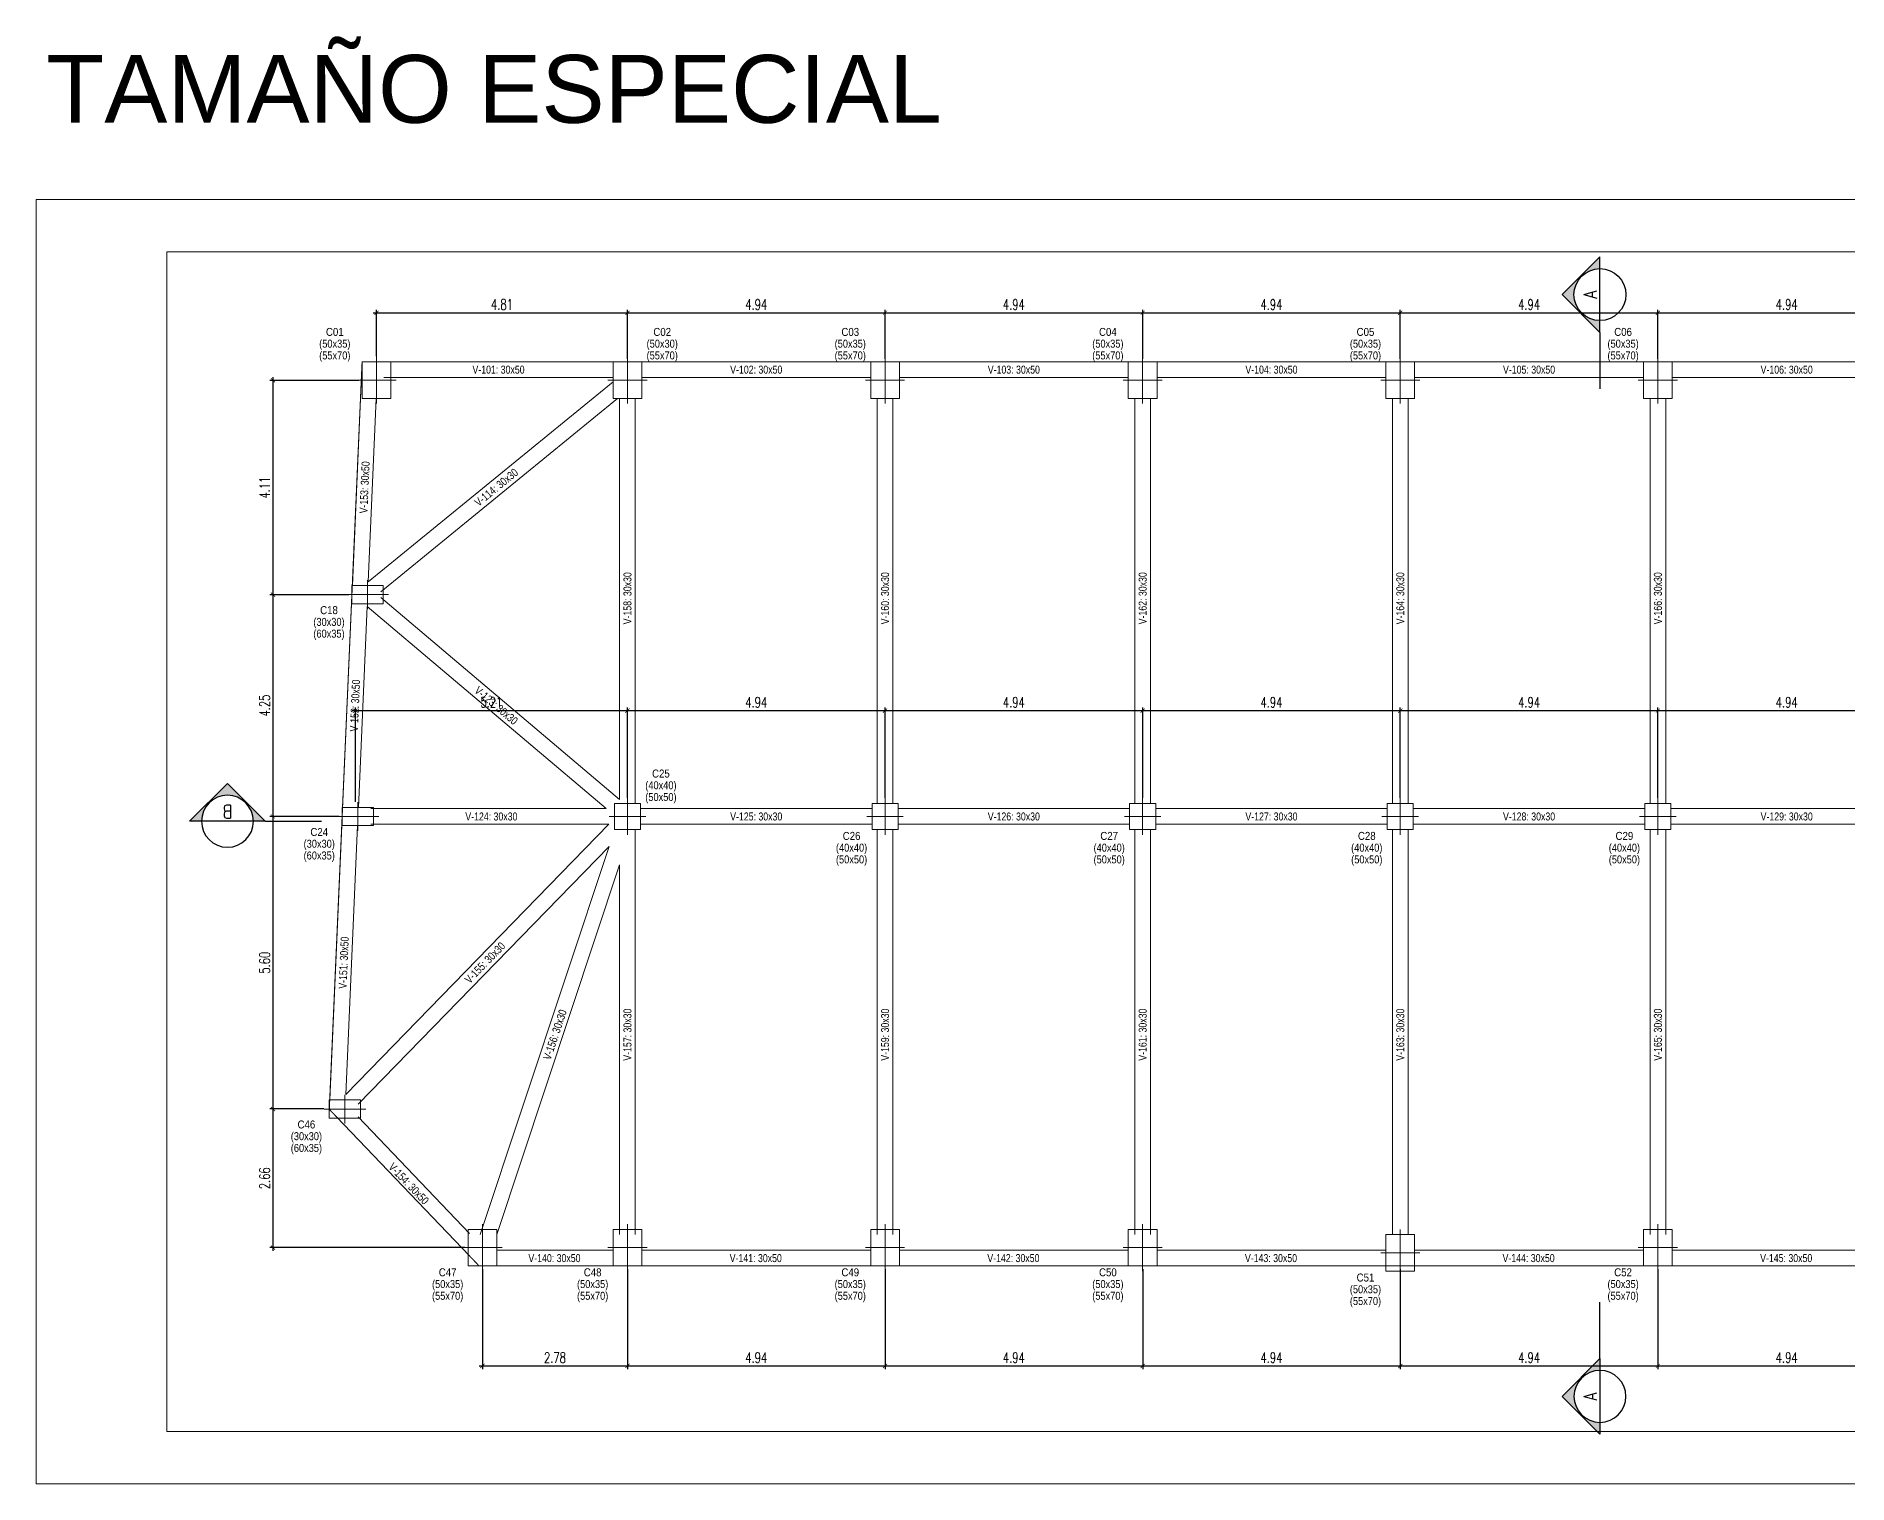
# Model space of a CAD drawing. Header units: millimetres. Extents: x 2 to 158, y -69 to 77.
# Drawn here: x 2.21 to 36.92, y 48.92 to 76.65 of the extents above; entities that cross this region are included whole.
import ezdxf
from ezdxf.enums import TextEntityAlignment as Align

# ---------------------------------------------------------------- set-up
doc = ezdxf.new("R2010")
doc.units = ezdxf.units.MM
doc.linetypes.add('DASHED2', pattern=[0.375, 0.25, -0.125])
for name, color, linetype, lineweight in [('CIM_REFEREN', 2, 'Continuous', 0), ('COLUMNA_DIM', 4, 'Continuous', 9), ('COLUMNA_REF', 3, 'Continuous', 9), ('COLUMNAS_EJES', 1, 'Continuous', 9), ('PILAR_HORMIGON', 2, 'Continuous', 0), ('RECUAD_LIMITES', 2, 'Continuous', 0), ('RECUAD_MARCO', 1, 'Continuous', 20), ('SILUETAS', 6, 'Continuous', 5), ('VIG_CARAS', 5, 'Continuous', 0), ('VIG_DIM_VIGAS', 3, 'Continuous', 9)]:
    doc.layers.add(name, color=color, linetype=linetype, lineweight=lineweight)
doc.layers.add('DN-100-TITULOS 02', color=2, linetype='Continuous')
doc.styles.add('COTAS', font='romans.shx', dxfattribs={"width": 0.7})
doc.styles.add('CYPETXT_romans', font='arial.ttf', dxfattribs={"height": 0.2})
doc.styles.add('ROMANS', font='romans.shx', dxfattribs={"width": 0.8})
doc.dimstyles.new('COTA 100', dxfattribs={"dimscale": 200, "dimtxt": 0.001, "dimasz": 0.0004, "dimexe": 0.0003, "dimexo": 0.0003, "dimgap": 0.0003, "dimtad": 1, "dimzin": 4, "dimdsep": 46, "dimtxsty": 'COTAS', "dimblk": 'ARCHTICK', "dimcen": -0.02, "dimdle": 0.0003, "dimclrd": 256, "dimclre": 256, "dimclrt": 2, "dimadec": 0, "dimazin": 0, "dimtfac": 1, "dimtix": 1, "dimtmove": 2, "dimatfit": 3, "dimldrblk": 'ORIGIN', "dimfxl": 1, "dimtolj": 1, "dimtzin": 0, "dimarcsym": 0})

# ---------------------------------------------------------------- blocks, each defined once
blk = doc.blocks.new('Ejes de la columna')
at = {"layer": 'COLUMNAS_EJES'}
for p, q in [((0, -0.5), (0, 0.5)), ((-0.5, 0), (0.5, 0))]:
    blk.add_line(p, q, dxfattribs=at)
blk = doc.blocks.new('_ArchTick')
at = {"color": 0, "const_width": 0.15}
blk.add_lwpolyline([(-0.5, -0.5), (0.5, 0.5)], dxfattribs=at)
blk = doc.blocks.new('*D38')
at = {"lineweight": -2, "transparency": 16777216}
for p, q in [((8.671, 71.348), (13.6, 71.348)), ((8.731, 70.52), (8.731, 71.408)), ((13.54, 70.469), (13.54, 71.408))]:
    blk.add_line(p, q, dxfattribs=at)
at = {"layer": 'Defpoints', "color": 0, "transparency": 16777216}
for p in [(13.54, 71.348), (8.731, 70.46), (13.54, 70.409)]:
    blk.add_point(p, dxfattribs=at)
at = {"lineweight": -2, "transparency": 16777216, "xscale": 0.08, "yscale": 0.08, "zscale": 0.08, "rotation": 180}
blk.add_blockref('_ArchTick', (8.731, 71.348), dxfattribs=at)
at = {"lineweight": -2, "transparency": 16777216, "xscale": 0.08, "yscale": 0.08, "zscale": 0.08}
blk.add_blockref('_ArchTick', (13.54, 71.348), dxfattribs=at)
at = {"color": 2, "transparency": 16777216, "insert": (11.136, 71.508), "char_height": 0.2, "attachment_point": 5, "style": 'COTAS'}
blk.add_mtext('\\A1;4.81', dxfattribs=at)
blk = doc.blocks.new('_Origin')
at = {"color": 0, "linetype": 'ByBlock', "lineweight": -2}
blk.add_line((0, 0), (-1, 0), dxfattribs=at)
blk.add_circle((0, 0), 0.5, dxfattribs=at)
blk = doc.blocks.new('*D39')
at = {"lineweight": -2, "transparency": 16777216}
for p, q in [((13.48, 71.348), (18.535, 71.348)), ((13.54, 70.469), (13.54, 71.408)), ((18.475, 70.469), (18.475, 71.408))]:
    blk.add_line(p, q, dxfattribs=at)
at = {"layer": 'Defpoints', "color": 0, "transparency": 16777216}
for p in [(18.475, 71.348), (13.54, 70.409), (18.475, 70.409)]:
    blk.add_point(p, dxfattribs=at)
at = {"lineweight": -2, "transparency": 16777216, "xscale": 0.08, "yscale": 0.08, "zscale": 0.08, "rotation": 180}
blk.add_blockref('_ArchTick', (13.54, 71.348), dxfattribs=at)
at = {"lineweight": -2, "transparency": 16777216, "xscale": 0.08, "yscale": 0.08, "zscale": 0.08}
blk.add_blockref('_ArchTick', (18.475, 71.348), dxfattribs=at)
at = {"color": 2, "transparency": 16777216, "insert": (16.007, 71.508), "char_height": 0.2, "attachment_point": 5, "style": 'COTAS'}
blk.add_mtext('\\A1;4.94', dxfattribs=at)
blk = doc.blocks.new('*D40')
at = {"lineweight": -2, "transparency": 16777216}
for p, q in [((18.415, 71.348), (23.47, 71.348)), ((18.475, 70.469), (18.475, 71.408)), ((23.41, 70.469), (23.41, 71.408))]:
    blk.add_line(p, q, dxfattribs=at)
at = {"layer": 'Defpoints', "color": 0, "transparency": 16777216}
for p in [(23.41, 71.348), (18.475, 70.409), (23.41, 70.409)]:
    blk.add_point(p, dxfattribs=at)
at = {"lineweight": -2, "transparency": 16777216, "xscale": 0.08, "yscale": 0.08, "zscale": 0.08, "rotation": 180}
blk.add_blockref('_ArchTick', (18.475, 71.348), dxfattribs=at)
at = {"lineweight": -2, "transparency": 16777216, "xscale": 0.08, "yscale": 0.08, "zscale": 0.08}
blk.add_blockref('_ArchTick', (23.41, 71.348), dxfattribs=at)
at = {"color": 2, "transparency": 16777216, "insert": (20.942, 71.508), "char_height": 0.2, "attachment_point": 5, "style": 'COTAS'}
blk.add_mtext('\\A1;4.94', dxfattribs=at)
blk = doc.blocks.new('*D41')
at = {"lineweight": -2, "transparency": 16777216}
for p, q in [((23.35, 71.348), (28.405, 71.348)), ((23.41, 70.469), (23.41, 71.408)), ((28.345, 70.469), (28.345, 71.408))]:
    blk.add_line(p, q, dxfattribs=at)
at = {"layer": 'Defpoints', "color": 0, "transparency": 16777216}
for p in [(28.345, 71.348), (23.41, 70.409), (28.345, 70.409)]:
    blk.add_point(p, dxfattribs=at)
at = {"lineweight": -2, "transparency": 16777216, "xscale": 0.08, "yscale": 0.08, "zscale": 0.08, "rotation": 180}
blk.add_blockref('_ArchTick', (23.41, 71.348), dxfattribs=at)
at = {"lineweight": -2, "transparency": 16777216, "xscale": 0.08, "yscale": 0.08, "zscale": 0.08}
blk.add_blockref('_ArchTick', (28.345, 71.348), dxfattribs=at)
at = {"color": 2, "transparency": 16777216, "insert": (25.877, 71.508), "char_height": 0.2, "attachment_point": 5, "style": 'COTAS'}
blk.add_mtext('\\A1;4.94', dxfattribs=at)
blk = doc.blocks.new('*D42')
at = {"lineweight": -2, "transparency": 16777216}
for p, q in [((28.285, 71.348), (33.34, 71.348)), ((28.345, 70.469), (28.345, 71.408)), ((33.28, 70.469), (33.28, 71.408))]:
    blk.add_line(p, q, dxfattribs=at)
at = {"layer": 'Defpoints', "color": 0, "transparency": 16777216}
for p in [(33.28, 71.348), (28.345, 70.409), (33.28, 70.409)]:
    blk.add_point(p, dxfattribs=at)
at = {"lineweight": -2, "transparency": 16777216, "xscale": 0.08, "yscale": 0.08, "zscale": 0.08, "rotation": 180}
blk.add_blockref('_ArchTick', (28.345, 71.348), dxfattribs=at)
at = {"lineweight": -2, "transparency": 16777216, "xscale": 0.08, "yscale": 0.08, "zscale": 0.08}
blk.add_blockref('_ArchTick', (33.28, 71.348), dxfattribs=at)
at = {"color": 2, "transparency": 16777216, "insert": (30.812, 71.508), "char_height": 0.2, "attachment_point": 5, "style": 'COTAS'}
blk.add_mtext('\\A1;4.94', dxfattribs=at)
blk = doc.blocks.new('*D43')
at = {"lineweight": -2, "transparency": 16777216}
for p, q in [((33.22, 71.348), (38.275, 71.348)), ((33.28, 70.469), (33.28, 71.408)), ((38.215, 70.469), (38.215, 71.408))]:
    blk.add_line(p, q, dxfattribs=at)
at = {"layer": 'Defpoints', "color": 0, "transparency": 16777216}
for p in [(38.215, 71.348), (33.28, 70.409), (38.215, 70.409)]:
    blk.add_point(p, dxfattribs=at)
at = {"lineweight": -2, "transparency": 16777216, "xscale": 0.08, "yscale": 0.08, "zscale": 0.08, "rotation": 180}
blk.add_blockref('_ArchTick', (33.28, 71.348), dxfattribs=at)
at = {"lineweight": -2, "transparency": 16777216, "xscale": 0.08, "yscale": 0.08, "zscale": 0.08}
blk.add_blockref('_ArchTick', (38.215, 71.348), dxfattribs=at)
at = {"color": 2, "transparency": 16777216, "insert": (35.747, 71.508), "char_height": 0.2, "attachment_point": 5, "style": 'COTAS'}
blk.add_mtext('\\A1;4.94', dxfattribs=at)
blk = doc.blocks.new('*D49')
at = {"lineweight": -2, "transparency": 16777216}
for p, q in [((8.267, 63.727), (13.6, 63.727)), ((8.327, 61.982), (8.327, 63.787)), ((13.54, 62.059), (13.54, 63.787))]:
    blk.add_line(p, q, dxfattribs=at)
at = {"layer": 'Defpoints', "color": 0, "transparency": 16777216}
for p in [(13.54, 63.727), (8.327, 61.922), (13.54, 61.999)]:
    blk.add_point(p, dxfattribs=at)
at = {"lineweight": -2, "transparency": 16777216, "xscale": 0.08, "yscale": 0.08, "zscale": 0.08, "rotation": 180}
blk.add_blockref('_ArchTick', (8.327, 63.727), dxfattribs=at)
at = {"lineweight": -2, "transparency": 16777216, "xscale": 0.08, "yscale": 0.08, "zscale": 0.08}
blk.add_blockref('_ArchTick', (13.54, 63.727), dxfattribs=at)
at = {"color": 2, "transparency": 16777216, "insert": (10.933, 63.887), "char_height": 0.2, "attachment_point": 5, "style": 'COTAS'}
blk.add_mtext('\\A1;5.21', dxfattribs=at)
blk = doc.blocks.new('*D50')
at = {"lineweight": -2, "transparency": 16777216}
for p, q in [((13.48, 63.727), (18.535, 63.727)), ((13.54, 62.059), (13.54, 63.787)), ((18.475, 62.059), (18.475, 63.787))]:
    blk.add_line(p, q, dxfattribs=at)
at = {"layer": 'Defpoints', "color": 0, "transparency": 16777216}
for p in [(18.475, 63.727), (13.54, 61.999), (18.475, 61.999)]:
    blk.add_point(p, dxfattribs=at)
at = {"lineweight": -2, "transparency": 16777216, "xscale": 0.08, "yscale": 0.08, "zscale": 0.08, "rotation": 180}
blk.add_blockref('_ArchTick', (13.54, 63.727), dxfattribs=at)
at = {"lineweight": -2, "transparency": 16777216, "xscale": 0.08, "yscale": 0.08, "zscale": 0.08}
blk.add_blockref('_ArchTick', (18.475, 63.727), dxfattribs=at)
at = {"color": 2, "transparency": 16777216, "insert": (16.007, 63.887), "char_height": 0.2, "attachment_point": 5, "style": 'COTAS'}
blk.add_mtext('\\A1;4.94', dxfattribs=at)
blk = doc.blocks.new('*D51')
at = {"lineweight": -2, "transparency": 16777216}
for p, q in [((18.415, 63.727), (23.47, 63.727)), ((18.475, 62.059), (18.475, 63.787)), ((23.41, 62.059), (23.41, 63.787))]:
    blk.add_line(p, q, dxfattribs=at)
at = {"layer": 'Defpoints', "color": 0, "transparency": 16777216}
for p in [(23.41, 63.727), (18.475, 61.999), (23.41, 61.999)]:
    blk.add_point(p, dxfattribs=at)
at = {"lineweight": -2, "transparency": 16777216, "xscale": 0.08, "yscale": 0.08, "zscale": 0.08, "rotation": 180}
blk.add_blockref('_ArchTick', (18.475, 63.727), dxfattribs=at)
at = {"lineweight": -2, "transparency": 16777216, "xscale": 0.08, "yscale": 0.08, "zscale": 0.08}
blk.add_blockref('_ArchTick', (23.41, 63.727), dxfattribs=at)
at = {"color": 2, "transparency": 16777216, "insert": (20.942, 63.887), "char_height": 0.2, "attachment_point": 5, "style": 'COTAS'}
blk.add_mtext('\\A1;4.94', dxfattribs=at)
blk = doc.blocks.new('*D52')
at = {"lineweight": -2, "transparency": 16777216}
for p, q in [((23.35, 63.727), (28.405, 63.727)), ((23.41, 62.059), (23.41, 63.787)), ((28.345, 62.059), (28.345, 63.787))]:
    blk.add_line(p, q, dxfattribs=at)
at = {"layer": 'Defpoints', "color": 0, "transparency": 16777216}
for p in [(28.345, 63.727), (23.41, 61.999), (28.345, 61.999)]:
    blk.add_point(p, dxfattribs=at)
at = {"lineweight": -2, "transparency": 16777216, "xscale": 0.08, "yscale": 0.08, "zscale": 0.08, "rotation": 180}
blk.add_blockref('_ArchTick', (23.41, 63.727), dxfattribs=at)
at = {"lineweight": -2, "transparency": 16777216, "xscale": 0.08, "yscale": 0.08, "zscale": 0.08}
blk.add_blockref('_ArchTick', (28.345, 63.727), dxfattribs=at)
at = {"color": 2, "transparency": 16777216, "insert": (25.877, 63.887), "char_height": 0.2, "attachment_point": 5, "style": 'COTAS'}
blk.add_mtext('\\A1;4.94', dxfattribs=at)
blk = doc.blocks.new('*D53')
at = {"lineweight": -2, "transparency": 16777216}
for p, q in [((28.285, 63.727), (33.34, 63.727)), ((28.345, 62.059), (28.345, 63.787)), ((33.28, 62.059), (33.28, 63.787))]:
    blk.add_line(p, q, dxfattribs=at)
at = {"layer": 'Defpoints', "color": 0, "transparency": 16777216}
for p in [(33.28, 63.727), (28.345, 61.999), (33.28, 61.999)]:
    blk.add_point(p, dxfattribs=at)
at = {"lineweight": -2, "transparency": 16777216, "xscale": 0.08, "yscale": 0.08, "zscale": 0.08, "rotation": 180}
blk.add_blockref('_ArchTick', (28.345, 63.727), dxfattribs=at)
at = {"lineweight": -2, "transparency": 16777216, "xscale": 0.08, "yscale": 0.08, "zscale": 0.08}
blk.add_blockref('_ArchTick', (33.28, 63.727), dxfattribs=at)
at = {"color": 2, "transparency": 16777216, "insert": (30.812, 63.887), "char_height": 0.2, "attachment_point": 5, "style": 'COTAS'}
blk.add_mtext('\\A1;4.94', dxfattribs=at)
blk = doc.blocks.new('*D54')
at = {"lineweight": -2, "transparency": 16777216}
for p, q in [((33.22, 63.727), (38.275, 63.727)), ((33.28, 62.059), (33.28, 63.787)), ((38.215, 62.059), (38.215, 63.787))]:
    blk.add_line(p, q, dxfattribs=at)
at = {"layer": 'Defpoints', "color": 0, "transparency": 16777216}
for p in [(38.215, 63.727), (33.28, 61.999), (38.215, 61.999)]:
    blk.add_point(p, dxfattribs=at)
at = {"lineweight": -2, "transparency": 16777216, "xscale": 0.08, "yscale": 0.08, "zscale": 0.08, "rotation": 180}
blk.add_blockref('_ArchTick', (33.28, 63.727), dxfattribs=at)
at = {"lineweight": -2, "transparency": 16777216, "xscale": 0.08, "yscale": 0.08, "zscale": 0.08}
blk.add_blockref('_ArchTick', (38.215, 63.727), dxfattribs=at)
at = {"color": 2, "transparency": 16777216, "insert": (35.747, 63.887), "char_height": 0.2, "attachment_point": 5, "style": 'COTAS'}
blk.add_mtext('\\A1;4.94', dxfattribs=at)
blk = doc.blocks.new('*D57')
at = {"lineweight": -2, "transparency": 16777216}
for p, q in [((6.748, 70.114), (6.748, 65.887)), ((8.396, 70.054), (6.688, 70.054)), ((8.201, 65.947), (6.688, 65.947))]:
    blk.add_line(p, q, dxfattribs=at)
at = {"layer": 'Defpoints', "color": 0, "transparency": 16777216}
for p in [(8.456, 70.054), (6.748, 65.947), (8.261, 65.947)]:
    blk.add_point(p, dxfattribs=at)
at = {"lineweight": -2, "transparency": 16777216, "xscale": 0.08, "yscale": 0.08, "zscale": 0.08}
for p, rotation in [((6.748, 70.054), 90), ((6.748, 65.947), 270)]:
    blk.add_blockref('_ArchTick', p, dxfattribs=dict(at, rotation=rotation))
at = {"color": 2, "transparency": 16777216, "insert": (6.588, 68), "char_height": 0.2, "attachment_point": 5, "rotation": 90, "style": 'COTAS'}
blk.add_mtext('\\A1;4.11', dxfattribs=at)
blk = doc.blocks.new('*D58')
at = {"lineweight": -2, "transparency": 16777216}
for p, q in [((8.201, 65.947), (6.689, 65.947)), ((6.749, 66.007), (6.749, 61.639)), ((8.014, 61.699), (6.689, 61.699))]:
    blk.add_line(p, q, dxfattribs=at)
at = {"layer": 'Defpoints', "color": 0, "transparency": 16777216}
for p in [(8.261, 65.947), (6.749, 61.699), (8.074, 61.699)]:
    blk.add_point(p, dxfattribs=at)
at = {"lineweight": -2, "transparency": 16777216, "xscale": 0.08, "yscale": 0.08, "zscale": 0.08}
for p, rotation in [((6.749, 65.947), 90), ((6.749, 61.699), 270)]:
    blk.add_blockref('_ArchTick', p, dxfattribs=dict(at, rotation=rotation))
at = {"color": 2, "transparency": 16777216, "insert": (6.589, 63.823), "char_height": 0.2, "attachment_point": 5, "rotation": 90, "style": 'COTAS'}
blk.add_mtext('\\A1;4.25', dxfattribs=at)
blk = doc.blocks.new('*D59')
at = {"lineweight": -2, "transparency": 16777216}
for p, q in [((8.009, 61.699), (6.689, 61.699)), ((6.749, 61.759), (6.749, 56.037)), ((7.721, 56.097), (6.689, 56.097))]:
    blk.add_line(p, q, dxfattribs=at)
at = {"layer": 'Defpoints', "color": 0, "transparency": 16777216}
for p in [(8.069, 61.699), (6.749, 56.097), (7.781, 56.097)]:
    blk.add_point(p, dxfattribs=at)
at = {"lineweight": -2, "transparency": 16777216, "xscale": 0.08, "yscale": 0.08, "zscale": 0.08}
for p, rotation in [((6.749, 61.699), 90), ((6.749, 56.097), 270)]:
    blk.add_blockref('_ArchTick', p, dxfattribs=dict(at, rotation=rotation))
at = {"color": 2, "transparency": 16777216, "insert": (6.589, 58.898), "char_height": 0.2, "attachment_point": 5, "rotation": 90, "style": 'COTAS'}
blk.add_mtext('\\A1;5.60', dxfattribs=at)
blk = doc.blocks.new('*D60')
at = {"lineweight": -2, "transparency": 16777216}
for p, q in [((7.721, 56.097), (6.689, 56.097)), ((6.749, 56.157), (6.749, 53.379)), ((10.427, 53.439), (6.689, 53.439))]:
    blk.add_line(p, q, dxfattribs=at)
at = {"layer": 'Defpoints', "color": 0, "transparency": 16777216}
for p in [(7.781, 56.097), (6.749, 53.439), (10.487, 53.439)]:
    blk.add_point(p, dxfattribs=at)
at = {"lineweight": -2, "transparency": 16777216, "xscale": 0.08, "yscale": 0.08, "zscale": 0.08}
for p, rotation in [((6.749, 56.097), 90), ((6.749, 53.439), 270)]:
    blk.add_blockref('_ArchTick', p, dxfattribs=dict(at, rotation=rotation))
at = {"color": 2, "transparency": 16777216, "insert": (6.589, 54.768), "char_height": 0.2, "attachment_point": 5, "rotation": 90, "style": 'COTAS'}
blk.add_mtext('\\A1;2.66', dxfattribs=at)
blk = doc.blocks.new('*D61')
at = {"lineweight": -2, "transparency": 16777216}
for p, q in [((10.762, 53.029), (10.762, 51.113)), ((13.54, 53.029), (13.54, 51.113)), ((10.702, 51.173), (13.6, 51.173))]:
    blk.add_line(p, q, dxfattribs=at)
at = {"layer": 'Defpoints', "color": 0, "transparency": 16777216}
for p in [(10.762, 53.089), (13.54, 53.089), (13.54, 51.173)]:
    blk.add_point(p, dxfattribs=at)
at = {"lineweight": -2, "transparency": 16777216, "xscale": 0.08, "yscale": 0.08, "zscale": 0.08, "rotation": 180}
blk.add_blockref('_ArchTick', (10.762, 51.173), dxfattribs=at)
at = {"lineweight": -2, "transparency": 16777216, "xscale": 0.08, "yscale": 0.08, "zscale": 0.08}
blk.add_blockref('_ArchTick', (13.54, 51.173), dxfattribs=at)
at = {"color": 2, "transparency": 16777216, "insert": (12.151, 51.333), "char_height": 0.2, "attachment_point": 5, "style": 'COTAS'}
blk.add_mtext('\\A1;2.78', dxfattribs=at)
blk = doc.blocks.new('*D67')
at = {"lineweight": -2, "transparency": 16777216}
for p, q in [((13.54, 53.029), (13.54, 51.113)), ((18.475, 53.029), (18.475, 51.113)), ((13.48, 51.173), (18.535, 51.173))]:
    blk.add_line(p, q, dxfattribs=at)
at = {"layer": 'Defpoints', "color": 0, "transparency": 16777216}
for p in [(13.54, 53.089), (18.475, 53.089), (18.475, 51.173)]:
    blk.add_point(p, dxfattribs=at)
at = {"lineweight": -2, "transparency": 16777216, "xscale": 0.08, "yscale": 0.08, "zscale": 0.08, "rotation": 180}
blk.add_blockref('_ArchTick', (13.54, 51.173), dxfattribs=at)
at = {"lineweight": -2, "transparency": 16777216, "xscale": 0.08, "yscale": 0.08, "zscale": 0.08}
blk.add_blockref('_ArchTick', (18.475, 51.173), dxfattribs=at)
at = {"color": 2, "transparency": 16777216, "insert": (16.007, 51.333), "char_height": 0.2, "attachment_point": 5, "style": 'COTAS'}
blk.add_mtext('\\A1;4.94', dxfattribs=at)
blk = doc.blocks.new('*D68')
at = {"lineweight": -2, "transparency": 16777216}
for p, q in [((18.475, 53.029), (18.475, 51.113)), ((23.41, 53.029), (23.41, 51.113)), ((18.415, 51.173), (23.47, 51.173))]:
    blk.add_line(p, q, dxfattribs=at)
at = {"layer": 'Defpoints', "color": 0, "transparency": 16777216}
for p in [(18.475, 53.089), (23.41, 53.089), (23.41, 51.173)]:
    blk.add_point(p, dxfattribs=at)
at = {"lineweight": -2, "transparency": 16777216, "xscale": 0.08, "yscale": 0.08, "zscale": 0.08, "rotation": 180}
blk.add_blockref('_ArchTick', (18.475, 51.173), dxfattribs=at)
at = {"lineweight": -2, "transparency": 16777216, "xscale": 0.08, "yscale": 0.08, "zscale": 0.08}
blk.add_blockref('_ArchTick', (23.41, 51.173), dxfattribs=at)
at = {"color": 2, "transparency": 16777216, "insert": (20.942, 51.333), "char_height": 0.2, "attachment_point": 5, "style": 'COTAS'}
blk.add_mtext('\\A1;4.94', dxfattribs=at)
blk = doc.blocks.new('*D69')
at = {"lineweight": -2, "transparency": 16777216}
for p, q in [((23.41, 53.029), (23.41, 51.113)), ((28.345, 53.029), (28.345, 51.113)), ((23.35, 51.173), (28.405, 51.173))]:
    blk.add_line(p, q, dxfattribs=at)
at = {"layer": 'Defpoints', "color": 0, "transparency": 16777216}
for p in [(23.41, 53.089), (28.345, 53.089), (28.345, 51.173)]:
    blk.add_point(p, dxfattribs=at)
at = {"lineweight": -2, "transparency": 16777216, "xscale": 0.08, "yscale": 0.08, "zscale": 0.08, "rotation": 180}
blk.add_blockref('_ArchTick', (23.41, 51.173), dxfattribs=at)
at = {"lineweight": -2, "transparency": 16777216, "xscale": 0.08, "yscale": 0.08, "zscale": 0.08}
blk.add_blockref('_ArchTick', (28.345, 51.173), dxfattribs=at)
at = {"color": 2, "transparency": 16777216, "insert": (25.877, 51.333), "char_height": 0.2, "attachment_point": 5, "style": 'COTAS'}
blk.add_mtext('\\A1;4.94', dxfattribs=at)
blk = doc.blocks.new('*D70')
at = {"lineweight": -2, "transparency": 16777216}
for p, q in [((28.345, 53.029), (28.345, 51.113)), ((33.28, 53.029), (33.28, 51.113)), ((28.285, 51.173), (33.34, 51.173))]:
    blk.add_line(p, q, dxfattribs=at)
at = {"layer": 'Defpoints', "color": 0, "transparency": 16777216}
for p in [(28.345, 53.089), (33.28, 53.089), (33.28, 51.173)]:
    blk.add_point(p, dxfattribs=at)
at = {"lineweight": -2, "transparency": 16777216, "xscale": 0.08, "yscale": 0.08, "zscale": 0.08, "rotation": 180}
blk.add_blockref('_ArchTick', (28.345, 51.173), dxfattribs=at)
at = {"lineweight": -2, "transparency": 16777216, "xscale": 0.08, "yscale": 0.08, "zscale": 0.08}
blk.add_blockref('_ArchTick', (33.28, 51.173), dxfattribs=at)
at = {"color": 2, "transparency": 16777216, "insert": (30.812, 51.333), "char_height": 0.2, "attachment_point": 5, "style": 'COTAS'}
blk.add_mtext('\\A1;4.94', dxfattribs=at)
blk = doc.blocks.new('*D7')
at = {"lineweight": -2, "transparency": 16777216}
for p, q in [((33.28, 53.029), (33.28, 51.113)), ((38.215, 53.029), (38.215, 51.113)), ((33.22, 51.173), (38.275, 51.173))]:
    blk.add_line(p, q, dxfattribs=at)
at = {"layer": 'Defpoints', "color": 0, "transparency": 16777216}
for p in [(33.28, 53.089), (38.215, 53.089), (38.215, 51.173)]:
    blk.add_point(p, dxfattribs=at)
at = {"lineweight": -2, "transparency": 16777216, "xscale": 0.08, "yscale": 0.08, "zscale": 0.08, "rotation": 180}
blk.add_blockref('_ArchTick', (33.28, 51.173), dxfattribs=at)
at = {"lineweight": -2, "transparency": 16777216, "xscale": 0.08, "yscale": 0.08, "zscale": 0.08}
blk.add_blockref('_ArchTick', (38.215, 51.173), dxfattribs=at)
at = {"color": 2, "transparency": 16777216, "insert": (35.747, 51.333), "char_height": 0.2, "attachment_point": 5, "style": 'COTAS'}
blk.add_mtext('\\A1;4.94', dxfattribs=at)
blk = doc.blocks.new('DEN CORTE')
blk.add_hatch(color=256).paths.add_polyline_path([(1.729, 0), (1.9, 0), (1.355, 0.545), (0.81, 0), (0.98, 0, -1)])
for p, q in [((0.81, 0), (1.355, 0.545)), ((1.9, 0), (1.355, 0.545)), ((0.81, 0), (0, 0)), ((0.81, 0), (1.9, 0))]:
    blk.add_line(p, q)
blk.add_circle((1.355, 0), 0.374)
at = {"style": 'ROMANS', "width": 0.8}
for tag, p in [('NUMEROCORTE', (1.355, 0.043)), ('LAMINA', (1.355, -0.233))]:
    blk.add_attdef(tag, text='', height=0.19, dxfattribs=at).set_placement(p, align=Align.CENTER)

msp = doc.modelspace()

# ---------------------------------------------------------------- linework, layer by layer
at = {"layer": 'PILAR_HORMIGON'}
for points in [[(8.45644, 69.70939), (9.00644, 69.70939), (9.00644, 70.40939), (8.45644, 70.40939), (8.45644, 69.70939)], [(13.26459, 69.70939), (13.81459, 69.70939), (13.81459, 70.40939), (13.26459, 70.40939), (13.26459, 69.70939)], [(18.19959, 69.70939), (18.74959, 69.70939), (18.74959, 70.40939), (18.19959, 70.40939), (18.19959, 69.70939)], [(23.13459, 69.70939), (23.68459, 69.70939), (23.68459, 70.40939), (23.13459, 70.40939), (23.13459, 69.70939)], [(28.06959, 69.70939), (28.61959, 69.70939), (28.61959, 70.40939), (28.06959, 70.40939), (28.06959, 69.70939)], [(33.00459, 69.70939), (33.55459, 69.70939), (33.55459, 70.40939), (33.00459, 70.40939), (33.00459, 69.70939)], [(8.26072, 65.77439), (8.86072, 65.77439), (8.86072, 66.12439), (8.26072, 66.12439), (8.26072, 65.77439)], [(8.07422, 61.52439), (8.67422, 61.52439), (8.67422, 61.87439), (8.07422, 61.87439), (8.07422, 61.52439)], [(13.28959, 61.44939), (13.78959, 61.44939), (13.78959, 61.94939), (13.28959, 61.94939), (13.28959, 61.44939)], [(18.22459, 61.44939), (18.72459, 61.44939), (18.72459, 61.94939), (18.22459, 61.94939), (18.22459, 61.44939)], [(23.15959, 61.44939), (23.65959, 61.44939), (23.65959, 61.94939), (23.15959, 61.94939), (23.15959, 61.44939)], [(28.09459, 61.44939), (28.59459, 61.44939), (28.59459, 61.94939), (28.09459, 61.94939), (28.09459, 61.44939)], [(33.02959, 61.44939), (33.52959, 61.44939), (33.52959, 61.94939), (33.02959, 61.94939), (33.02959, 61.44939)], [(7.82827, 55.91971), (8.42827, 55.91971), (8.42827, 56.26971), (7.82827, 56.26971), (7.82827, 55.91971)], [(10.48672, 53.08939), (11.03672, 53.08939), (11.03672, 53.78939), (10.48672, 53.78939), (10.48672, 53.08939)], [(13.26459, 53.08939), (13.81459, 53.08939), (13.81459, 53.78939), (13.26459, 53.78939), (13.26459, 53.08939)], [(18.19959, 53.08939), (18.74959, 53.08939), (18.74959, 53.78939), (18.19959, 53.78939), (18.19959, 53.08939)], [(23.13459, 53.08939), (23.68459, 53.08939), (23.68459, 53.78939), (23.13459, 53.78939), (23.13459, 53.08939)], [(28.06959, 52.98939), (28.61959, 52.98939), (28.61959, 53.68939), (28.06959, 53.68939), (28.06959, 52.98939)], [(33.00459, 53.08939), (33.55459, 53.08939), (33.55459, 53.78939), (33.00459, 53.78939), (33.00459, 53.08939)]]:
    msp.add_lwpolyline(points, close=True, dxfattribs=at)
at = {"layer": 'RECUAD_LIMITES'}
msp.add_lwpolyline([(2.2137, 48.9159), (86.1137, 48.9159), (86.1137, 73.5159), (2.2137, 73.5159), (2.2137, 48.9159)], close=True, dxfattribs=at)
at = {"layer": 'RECUAD_MARCO'}
msp.add_lwpolyline([(4.7137, 49.9159), (85.1137, 49.9159), (85.1137, 72.5159), (4.7137, 72.5159), (4.7137, 49.9159)], close=True, dxfattribs=at)
at = {"layer": 'SILUETAS', "color": 1, "linetype": 'DASHED2', "const_width": 0.02}
msp.add_lwpolyline([(8.45644, 70.40939), (7.82804, 56.08939), (10.69763, 53.08939), (65.18466, 53.08939), (65.18466, 70.40939), (8.45644, 70.40939)], dxfattribs=at)
at = {"layer": 'VIG_CARAS'}
for p, q in [((8.875, 70.40939), (13.26459, 70.40939)), ((8.875, 70.10939), (13.26459, 70.10939)), ((13.81459, 70.40939), (18.19959, 70.40939)), ((13.81459, 70.10939), (18.19959, 70.10939)), ((18.74959, 70.40939), (23.13459, 70.40939)), ((18.74959, 70.10939), (23.13459, 70.10939)), ((23.68459, 70.40939), (28.06959, 70.40939)), ((23.68459, 70.10939), (28.06959, 70.10939)), ((28.61959, 70.40939), (33.00459, 70.40939)), ((28.61959, 70.10939), (33.00459, 70.10939)), ((33.55459, 70.40939), (37.93959, 70.40939)), ((33.55459, 70.10939), (37.93959, 70.10939)), ((8.57387, 66.19248), (13.26459, 70.02828)), ((8.42791, 69.70939), (8.27059, 66.12439)), ((8.7282, 69.70939), (8.57387, 66.19248)), ((8.81356, 66.00094), (13.34854, 69.70939)), ((13.38959, 69.70939), (13.38959, 62.02267)), ((13.68959, 69.70939), (13.68959, 61.94939)), ((18.32459, 69.70939), (18.32459, 61.94939)), ((18.62459, 69.70939), (18.62459, 61.94939)), ((23.25959, 69.70939), (23.25959, 61.94939)), ((23.55959, 69.70939), (23.55959, 61.94939)), ((28.19459, 69.70939), (28.19459, 61.94939)), ((28.49459, 69.70939), (28.49459, 61.94939)), ((33.12959, 69.70939), (33.12959, 61.94939)), ((33.42959, 69.70939), (33.42959, 61.94939)), ((8.25524, 65.77439), (8.08409, 61.87439)), ((8.55312, 65.7195), (8.38438, 61.87439)), ((8.55312, 65.7195), (13.1299, 61.84939)), ((8.81356, 65.89215), (13.38959, 62.02267)), ((8.62656, 61.84939), (13.1299, 61.84939)), ((13.78959, 61.84939), (18.22459, 61.84939)), ((18.72459, 61.84939), (23.15959, 61.84939)), ((23.65959, 61.84939), (28.09459, 61.84939)), ((28.59459, 61.84939), (33.02959, 61.84939)), ((33.52959, 61.84939), (37.96459, 61.84939)), ((8.06873, 61.52439), (7.83823, 56.27179)), ((8.14309, 56.37576), (13.18401, 61.54939)), ((8.36902, 61.52439), (8.14309, 56.37576)), ((8.62656, 61.54939), (13.18401, 61.54939)), ((13.68959, 61.44939), (13.68959, 53.68939)), ((13.78959, 61.54939), (18.22459, 61.54939)), ((18.32459, 61.44939), (18.32459, 53.68939)), ((18.62459, 61.44939), (18.62459, 53.68939)), ((18.72459, 61.54939), (23.15959, 61.54939)), ((23.25959, 61.44939), (23.25959, 53.68939)), ((23.55959, 61.44939), (23.55959, 53.68939)), ((23.65959, 61.54939), (28.09459, 61.54939)), ((28.19459, 61.44939), (28.19459, 53.68939)), ((28.49459, 61.44939), (28.49459, 53.68939)), ((28.59459, 61.54939), (33.02959, 61.54939)), ((33.12959, 61.44939), (33.12959, 53.68939)), ((33.42959, 61.44939), (33.42959, 53.68939)), ((33.52959, 61.54939), (37.96459, 61.54939)), ((8.3807, 56.18975), (13.19135, 61.12703)), ((10.71995, 53.68939), (13.19135, 61.12703)), ((11.03608, 53.68939), (13.38959, 60.77227)), ((13.38959, 60.77227), (13.38959, 53.68939)), ((7.96549, 55.94568), (10.5117, 53.28377)), ((8.38064, 55.94568), (10.516, 53.71328)), ((11.03672, 53.38939), (13.26459, 53.38939)), ((13.81459, 53.38939), (18.19959, 53.38939)), ((18.74959, 53.38939), (23.13459, 53.38939)), ((23.68459, 53.38939), (28.06959, 53.38939)), ((28.61959, 53.38939), (33.00459, 53.38939)), ((33.55459, 53.38939), (37.93959, 53.38939)), ((11.03672, 53.08939), (13.26459, 53.08939)), ((13.81459, 53.08939), (18.19959, 53.08939)), ((18.74959, 53.08939), (23.13459, 53.08939)), ((23.68459, 53.08939), (28.06959, 53.08939)), ((28.61959, 53.08939), (33.00459, 53.08939)), ((33.55459, 53.08939), (37.93959, 53.08939))]:
    msp.add_line(p, q, dxfattribs=at)

# ---------------------------------------------------------------- block references
at = {"layer": 'COLUMNAS_EJES'}
for p, xscale, yscale in [((8.73144, 70.05939), 0.75, 0.9000000000000001), ((13.53959, 70.05939), 0.75, 0.9000000000000001), ((18.47459, 70.05939), 0.75, 0.9000000000000001), ((23.40959, 70.05939), 0.75, 0.9000000000000001), ((28.34459, 70.05939), 0.75, 0.9000000000000001), ((33.27959, 70.05939), 0.75, 0.9000000000000001), ((8.56072, 65.94939), 0.8, 0.55), ((8.37422, 61.69939), 0.8, 0.55), ((13.53959, 61.69939), 0.7, 0.7), ((18.47459, 61.69939), 0.7, 0.7), ((23.40959, 61.69939), 0.7, 0.7), ((28.34459, 61.69939), 0.7, 0.7), ((33.27959, 61.69939), 0.7, 0.7), ((8.12827, 56.09471), 0.8, 0.55), ((10.76172, 53.43939), 0.75, 0.9000000000000001), ((13.53959, 53.43939), 0.75, 0.9000000000000001), ((18.47459, 53.43939), 0.75, 0.9000000000000001), ((23.40959, 53.43939), 0.75, 0.9000000000000001), ((33.27959, 53.43939), 0.75, 0.9000000000000001), ((28.34459, 53.33939), 0.75, 0.9000000000000001)]:
    msp.add_blockref('Ejes de la columna', p, dxfattribs=dict(at, xscale=xscale, yscale=yscale))
at = {"layer": 'DN-100-TITULOS 02', "xscale": 1.329999999999984, "yscale": 1.329999999999984, "zscale": 1.329999999999984, "rotation": 90}
msp.add_blockref('DEN CORTE', (32.17016, 69.89468), dxfattribs=at).add_auto_attribs({'NUMEROCORTE': 'A'})
at = {"layer": 'DN-100-TITULOS 02'}
ref = msp.add_blockref('DEN CORTE', (7.67918, 61.60772), dxfattribs=dict(at, xscale=-1.329999999999984, yscale=1.329999999999984, zscale=1.329999999999984))
ref.add_attrib('NUMEROCORTE', 'B', dxfattribs={"layer": '0', "height": 0.2527, "style": 'ROMANS', "text_generation_flag": 2, "width": 0.8}).set_placement((5.87726, 61.66557), align=Align.CENTER)
ref = msp.add_blockref('DEN CORTE', (32.17016, 52.39234), dxfattribs=dict(at, xscale=-1.329999999999984, yscale=1.329999999999984, zscale=1.329999999999984, rotation=90))
ref.add_attrib('NUMEROCORTE', 'A', dxfattribs={"layer": '0', "height": 0.2527, "rotation": 90, "style": 'ROMANS', "text_generation_flag": 2, "width": 0.8}).set_placement((32.11231, 50.59042), align=Align.CENTER)

# ---------------------------------------------------------------- texts
at = {"layer": 'CIM_REFEREN', "insert": (2.40691, 76.28758), "char_height": 1.3, "attachment_point": 1, "style": 'CYPETXT_romans'}
msp.add_mtext_dynamic_manual_height_columns('TAMAÑO ESPECIAL', width=20.4097016, gutter_width=12.5, heights=[0], dxfattribs=at)
at = {"layer": 'COLUMNA_DIM', "style": 'CYPETXT_romans', "width": 0.824404}
for s, p in [('(50x35)', (7.93362, 70.75689)), ('(50x30)', (14.20597, 70.75689)), ('(50x35)', (17.80822, 70.75689)), ('(50x35)', (22.74322, 70.75689)), ('(50x35)', (27.67822, 70.75689)), ('(50x35)', (32.61322, 70.75689)), ('(55x70)', (7.93362, 70.53189)), ('(55x70)', (14.20597, 70.53189)), ('(55x70)', (17.80822, 70.53189)), ('(55x70)', (22.74322, 70.53189)), ('(55x70)', (27.67822, 70.53189)), ('(55x70)', (32.61322, 70.53189)), ('(30x30)', (7.82218, 65.42689)), ('(60x35)', (7.82218, 65.20189)), ('(40x40)', (14.18097, 62.29689)), ('(50x50)', (14.18097, 62.07189)), ('(30x30)', (7.63518, 61.17689)), ('(40x40)', (17.83322, 61.10189)), ('(40x40)', (22.76822, 61.10189)), ('(40x40)', (27.70322, 61.10189)), ('(40x40)', (32.63822, 61.10189)), ('(60x35)', (7.63518, 60.95189)), ('(50x50)', (17.83322, 60.87689)), ('(50x50)', (22.76822, 60.87689)), ('(50x50)', (27.70322, 60.87689)), ('(50x50)', (32.63822, 60.87689)), ('(30x30)', (7.38932, 55.57429)), ('(60x35)', (7.38932, 55.34929)), ('(50x35)', (10.09535, 52.74189)), ('(50x35)', (12.87322, 52.74189)), ('(50x35)', (17.80822, 52.74189)), ('(50x35)', (22.74322, 52.74189)), ('(50x35)', (32.61322, 52.74189)), ('(55x70)', (10.09535, 52.51689)), ('(55x70)', (12.87322, 52.51689)), ('(55x70)', (17.80822, 52.51689)), ('(55x70)', (22.74322, 52.51689)), ('(50x35)', (27.67822, 52.64189)), ('(55x70)', (27.67822, 52.41689)), ('(55x70)', (32.61322, 52.51689))]:
    msp.add_text(s, height=0.153333, dxfattribs=at).set_placement(p, align=Align.MIDDLE_CENTER)
at = {"layer": 'COLUMNA_REF', "style": 'CYPETXT_romans', "width": 0.864}
for s, p in [('C01', (7.93362, 70.98189)), ('C02', (14.20597, 70.98189)), ('C03', (17.80822, 70.98189)), ('C04', (22.74322, 70.98189)), ('C05', (27.67822, 70.98189)), ('C06', (32.61322, 70.98189)), ('C18', (7.82218, 65.65189)), ('C25', (14.18097, 62.52189)), ('C24', (7.63518, 61.40189)), ('C26', (17.83322, 61.32689)), ('C27', (22.76822, 61.32689)), ('C28', (27.70322, 61.32689)), ('C29', (32.63822, 61.32689)), ('C46', (7.38932, 55.79929)), ('C47', (10.09535, 52.96689)), ('C48', (12.87322, 52.96689)), ('C49', (17.80822, 52.96689)), ('C50', (22.74322, 52.96689)), ('C51', (27.67822, 52.86689)), ('C52', (32.61322, 52.96689))]:
    msp.add_text(s, height=0.153333, dxfattribs=at).set_placement(p, align=Align.MIDDLE_CENTER)
at = {"layer": 'VIG_DIM_VIGAS', "style": 'CYPETXT_romans', "width": 0.783571}
for s, p in [('V-101: 30x50', (11.0698, 70.25939)), ('V-102: 30x50', (16.00709, 70.25939)), ('V-103: 30x50', (20.94209, 70.25939)), ('V-104: 30x50', (25.87709, 70.25939)), ('V-105: 30x50', (30.81209, 70.25939)), ('V-106: 30x50', (35.74709, 70.25939)), ('V-124: 30x30', (10.93308, 61.69939)), ('V-125: 30x30', (16.00709, 61.69939)), ('V-126: 30x30', (20.94209, 61.69939)), ('V-127: 30x30', (25.87709, 61.69939)), ('V-128: 30x30', (30.81209, 61.69939)), ('V-129: 30x30', (35.74709, 61.69939)), ('V-140: 30x50', (12.14159, 53.23923)), ('V-141: 30x50', (15.99803, 53.23923)), ('V-142: 30x50', (20.93303, 53.23923)), ('V-143: 30x50', (25.86803, 53.23923)), ('V-144: 30x50', (30.80303, 53.23923)), ('V-145: 30x50', (35.73803, 53.23923))]:
    msp.add_text(s, height=0.1533333, dxfattribs=at).set_placement(p, align=Align.MIDDLE_CENTER)
for s, rotation, p in [('V-153: 30x50', 87.486445, (8.50324, 68.00439)), ('V-114: 30x30', 39.27452, (11.02658, 68.00439)), ('V-158: 30x30', 90, (13.53959, 65.87939)), ('V-160: 30x30', 90, (18.47459, 65.87939)), ('V-162: 30x30', 90, (23.40959, 65.87939)), ('V-164: 30x30', 90, (28.34459, 65.87939)), ('V-166: 30x30', 90, (33.27959, 65.87939)), ('V-152: 30x50', 87.486445, (8.31981, 63.82439)), ('V-123: 30x30', 319.783151, (11.02658, 63.82439)), ('V-151: 30x50', 87.486445, (8.10363, 58.89809)), ('V-155: 30x30', 45.744348, (10.81015, 58.89809)), ('V-156: 30x30', 71.619794, (12.15066, 57.51939)), ('V-157: 30x30', 90, (13.53959, 57.51939)), ('V-159: 30x30', 90, (18.47459, 57.51939)), ('V-161: 30x30', 90, (23.40959, 57.51939)), ('V-163: 30x30', 90, (28.34459, 57.51939)), ('V-165: 30x30', 90, (33.27959, 57.51939)), ('V-154: 30x50', 313.726366, (9.35029, 54.66496))]:
    msp.add_text(s, height=0.1533333, rotation=rotation, dxfattribs=at).set_placement(p, align=Align.MIDDLE_CENTER)

# ---------------------------------------------------------------- dimensions: what is measured, and where the dimension line sits
for base, p1, p2, picture, middle in [((13.53959, 71.34782), (8.73144, 70.45975), (13.53959, 70.40939), '*D38', (11.13552, 71.50782)), ((18.4745945, 71.3478153867), (13.5395945, 70.409388091), (18.4745945, 70.409388091), '*D39', (16.0070945, 71.5078153867)), ((23.4095945, 71.3478153867), (18.4745945, 70.409388091), (23.4095945, 70.409388091), '*D40', (20.9420945, 71.5078153867)), ((28.3445945, 71.3478153867), (23.4095945, 70.409388091), (28.3445945, 70.409388091), '*D41', (25.8770945, 71.5078153867)), ((33.2795945, 71.3478153867), (28.3445945, 70.409388091), (33.2795945, 70.409388091), '*D42', (30.8120945, 71.5078153867)), ((38.2145945, 71.3478153867), (33.2795945, 70.409388091), (38.2145945, 70.409388091), '*D43', (35.7470945, 71.5078153867)), ((13.53959, 63.72658), (8.32656, 61.9223), (13.53959, 61.99939), '*D49', (10.93308, 63.88658)), ((18.4745945, 63.7265800024), (13.5395945, 61.999388091), (18.4745945, 61.999388091), '*D50', (16.0070945, 63.8865800024)), ((23.4095945, 63.7265800024), (18.4745945, 61.999388091), (23.4095945, 61.999388091), '*D51', (20.9420945, 63.8865800024)), ((28.3445945, 63.7265800024), (23.4095945, 61.999388091), (28.3445945, 61.999388091), '*D52', (25.8770945, 63.8865800024)), ((33.279595, 63.72658), (28.344594, 61.999388), (33.279595, 61.999388), '*D53', (30.812095, 63.88658)), ((38.214594, 63.72658), (33.279595, 61.999388), (38.214594, 61.999388), '*D54', (35.747095, 63.88658)), ((13.53959, 51.17335), (10.76172, 53.08939), (13.53959, 53.08939), '*D61', (12.15066, 51.33335)), ((18.4745945, 51.1733462812), (13.5395945, 53.089388091), (18.4745945, 53.089388091), '*D67', (16.0070945, 51.3333462812)), ((23.409595, 51.173346), (18.474594, 53.089388), (23.409595, 53.089388), '*D68', (20.942094, 51.333346)), ((28.344594, 51.173346), (23.409595, 53.089388), (28.344594, 53.089388), '*D69', (25.877094, 51.333346)), ((33.2795945, 51.1733462812), (28.3445945, 53.089388091), (33.2795945, 53.089388091), '*D70', (30.8120945, 51.3333462812)), ((38.2145945, 51.1733462812), (33.2795945, 53.089388091), (38.2145945, 53.089388091), '*D7', (35.7470945, 51.3333462812))]:
    dim = msp.add_linear_dim(base=base, p1=p1, p2=p2, dimstyle='COTA 100')
    dim.commit()
    dim.dimension.update_dxf_attribs({"geometry": picture, "text_midpoint": middle})
for base, p1, p2, picture, middle in [((6.7484, 65.94732), (8.45619, 70.05363), (8.26063, 65.94732), '*D57', (6.5884, 68.00048)), ((6.7489, 61.69939), (8.26063, 65.94732), (8.07422, 61.69939), '*D58', (6.5889, 63.82336)), ((6.7489, 56.09679), (8.06908, 61.69939), (7.7807, 56.09679), '*D59', (6.5889, 58.89809)), ((6.7489, 53.43939), (7.7807, 56.09679), (10.48672, 53.43939), '*D60', (6.5889, 54.76809))]:
    dim = msp.add_linear_dim(base=base, p1=p1, p2=p2, angle=90, dimstyle='COTA 100')
    dim.commit()
    dim.dimension.update_dxf_attribs({"geometry": picture, "text_midpoint": middle})

doc.saveas('drawing.dxf')
